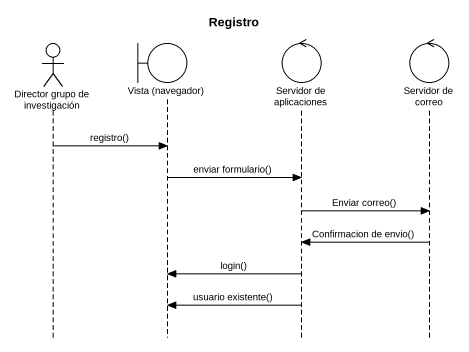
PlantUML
@startuml
title Registro
hide footbox
actor "Director grupo de investigación" as Director_grupo_de
boundary "Vista (navegador)" as Vista_navegador
control "Servidor de aplicaciones" as Servidor_de_aplicaciones
control "Servidor de correo" as Servidor_de_correo

Director_grupo_de -> Vista_navegador : registro()
Vista_navegador -> Servidor_de_aplicaciones : enviar formulario()
Servidor_de_aplicaciones -> Servidor_de_correo : Enviar correo()
Servidor_de_correo -> Servidor_de_aplicaciones : Confirmacion de envio()
Servidor_de_aplicaciones -> Vista_navegador : login()
Servidor_de_aplicaciones -> Vista_navegador : usuario existente()
@enduml
